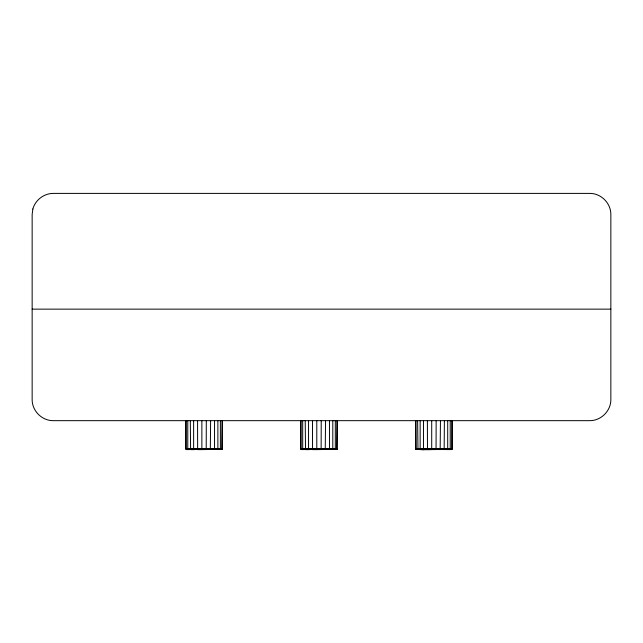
<?xml version="1.0" encoding="UTF-8"?>
<svg xmlns="http://www.w3.org/2000/svg" width="643" height="643" viewBox="0 0 643 643"><rect width="100%" height="100%" fill="white"/><g stroke="black" fill="none" stroke-linecap="round" stroke-linejoin="round"><path stroke-width="0.96" d="M185.674 420.538L185.674 448.549L186.494 449.578L222.108 449.377L222.502 420.538M300.594 420.538L300.594 448.549L301.414 449.578L337.02 449.377L337.422 420.538M452.342 420.538L452.342 448.549L451.523 449.578L415.908 449.377L415.515 420.538M450.229 420.538L450.229 448.549L449.505 449.578C438.269 449.023 426.92 449.553 415.619 449.007L416.841 449.578L415.908 449.377L416.045 420.538M325.245 449.578L325.535 420.538M210.325 449.578L210.615 420.538M427.394 420.538L427.474 449.208L440.166 449.578L440.455 420.538M214.087 449.578L214.545 448.549L214.545 420.538M328.999 449.578L329.465 448.549L329.465 420.538M427.434 449.007L427.683 449.578L436.131 449.007L444.16 449.377L444.385 420.538M217.262 449.578L217.873 448.549L217.873 420.538M332.174 449.578L332.793 448.549L332.793 420.538M422.756 449.095L418.344 449.578L416.15 449.007C426.397 450.872 436.83 448.275 447.094 449.578L452.238 449.007L428.294 449.007M219.665 449.578L220.388 448.549L220.388 420.538M334.585 449.578L335.308 448.549L335.308 420.538M221.168 449.578L221.964 448.549L221.964 420.538M336.088 449.578L336.884 448.549L336.884 420.538M440.166 449.578L447.632 449.007L451.008 449.578L451.699 449.007L451.804 420.538M451.008 449.578L451.941 449.377L415.908 449.377M417.62 420.538L417.974 449.377L423.464 448.549L423.464 420.538M201.87 420.538L201.87 448.549L190.601 449.377L190.304 420.538M316.79 420.538L316.79 448.549L305.521 449.377L305.224 420.538M431.71 420.538L431.71 448.549L427.474 449.208L427.772 449.602L436.05 449.578L436.147 420.538M185.779 449.007L193.631 448.549L193.631 420.538M300.699 449.007L308.544 448.549L308.544 420.538M426.502 449.095L420.755 449.578L417.717 449.007M431.71 448.549L431.718 449.007L423.93 449.578L423.528 449.007M447.094 449.578L449.883 449.377M443.919 449.578L447.415 449.377L447.705 448.549L447.705 420.538M420.442 449.377L424.067 449.602L420.755 449.578L423.801 449.497L420.442 449.377L420.144 448.549L420.144 420.538M431.758 449.377L427.611 449.497L431.807 449.578L431.718 449.007M193.631 448.549L193.969 449.497L190.915 449.578L194.226 449.602L190.601 449.377L201.966 449.578L201.87 448.549M308.544 448.549L308.889 449.497L305.835 449.578L309.146 449.602L305.521 449.377L316.886 449.578L316.79 448.549M197.594 449.007L197.931 449.602L206.21 449.578L206.307 420.538M312.514 449.007L312.852 449.602L321.13 449.578L321.227 420.538M32.15 309.138L610.85 309.138M185.674 448.549L222.502 448.549M300.594 448.549L337.422 448.549M415.515 448.549L452.342 448.549M222.398 449.007L197.642 449.208L197.562 420.538M337.318 449.007L312.562 449.208L312.474 420.538M186.068 449.377L222.108 449.377M300.988 449.377L337.02 449.377M316.886 449.578L312.562 449.208L316.838 449.377L312.852 449.602M201.966 449.578L197.642 449.208L201.918 449.377L197.931 449.602M305.304 449.007L308.68 449.208M190.384 449.007L193.76 449.208M301.921 449.578L301.125 448.549L301.125 420.538M187 449.578L186.213 448.549L186.213 420.538M303.424 449.578L302.7 448.549L302.7 420.538M188.512 449.578L187.78 448.549L187.78 420.538M309.01 449.578L308.608 449.007M194.09 449.578L193.688 449.007M423.464 448.549L423.6 449.208M32.865 208.991L32.15 214.44L32.15 399.624C32.078 410.885 41.932 420.739 53.192 420.667L589.808 420.667C601.068 420.739 610.922 410.885 610.85 399.624L610.85 214.44C610.922 203.18 601.068 193.326 589.808 193.398L53.192 193.398C43.893 193.447 35.325 200.021 32.865 208.991"/></g></svg>
